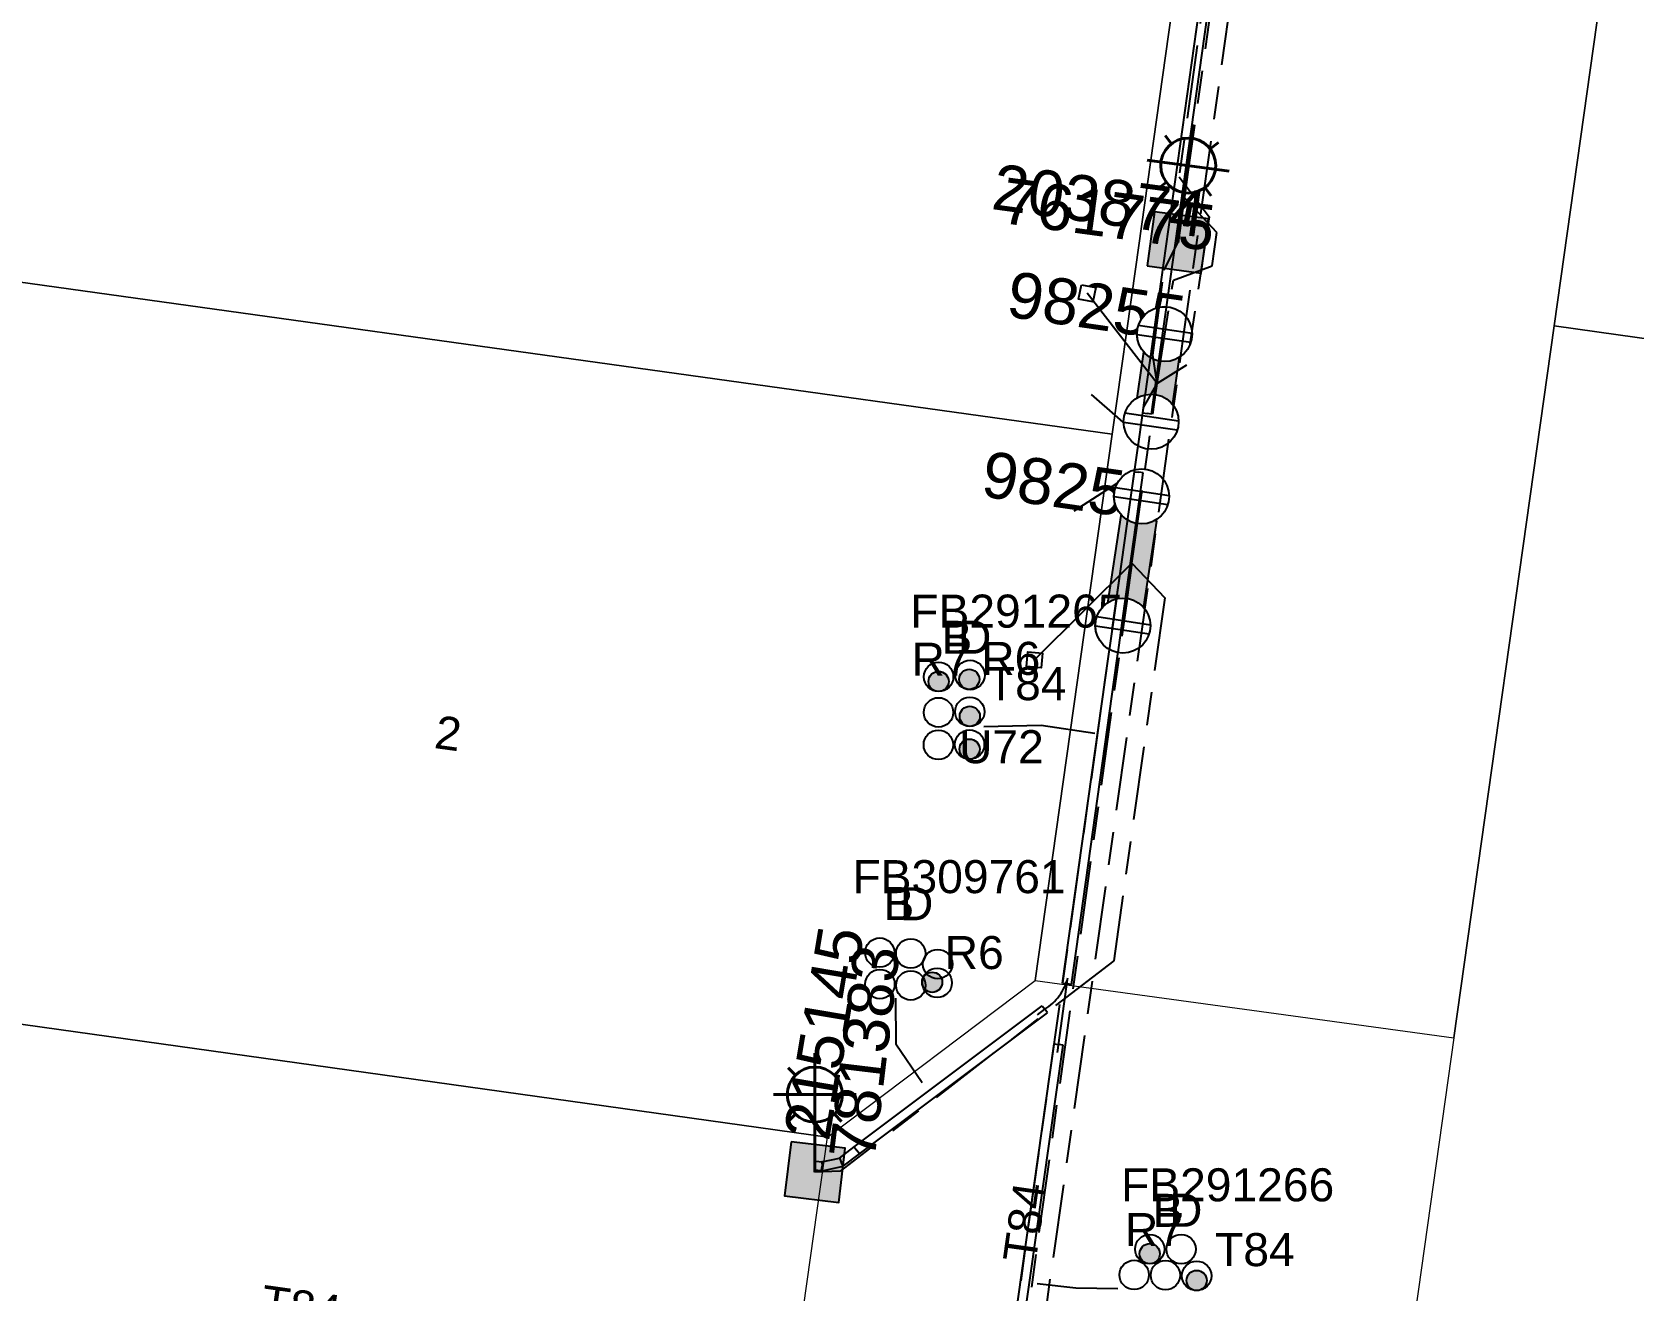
# Model space of a CAD drawing. Header units: metres. Extents: x 277863 to 282129, y 6130772 to 6135401.
# Drawn here: x 279434.9 to 279522.1, y 6133795.6 to 6133864.1 of the extents above; entities that cross this region are included whole.
import ezdxf
from ezdxf.enums import TextEntityAlignment as Align

# ---------------------------------------------------------------- set-up
doc = ezdxf.new("R2010")
doc.units = ezdxf.units.M
doc.linetypes.add('Cable Exist UG', pattern=[8.2, 4, -1.2, 1.8, -1.2])
doc.layers.get('0').update_dxf_attribs({"color": 6})
doc.layers.add('Cadastre Land Parcels_SP_EXT', color=9, linetype='Continuous', lineweight=5)
doc.layers.add('Cadastre Roads_SP_EXT', color=9, linetype='Continuous', lineweight=5)
for name, color, linetype in [('Duct_SP_EXT', 7, 'Continuous'), ('Equip_LV_EXT', 7, 'Continuous'), ('Equip_SP_SL_EXT', 7, 'Continuous'), ('Mains_HV_EXT', 7, 'Continuous'), ('Mains_LV_EXT', 7, 'Continuous'), ('Mains_LV_SL_EXT', 7, 'Continuous'), ('Mains_SL_EXT', 7, 'Continuous'), ('Services_SP_EXT', 7, 'Continuous'), ('SupportsUG_SP_LV_EXT', 7, 'Continuous'), ('SupportsUG_SP_LV_SL_EXT', 7, 'Continuous'), ('Trench_SP_EXT', 7, 'Continuous')]:
    doc.layers.add(name, color=color, linetype=linetype)
doc.styles.add('COLUMN_LABEL', font='arial.ttf')
doc.styles.add('iecARIAL', font='arial.ttf', dxfattribs={"height": 2})
doc.styles.add('POLE_LABEL', font='arial.ttf')
doc.styles.get("Standard").update_dxf_attribs({"font": 'arial.ttf'})

# ---------------------------------------------------------------- blocks, each defined once
blk = doc.blocks.new('COLUMN_EXT')
blk.add_hatch(color=256).paths.add_polyline_path([(-1.485, 1.485), (-1.485, -1.485), (1.485, -1.485), (1.485, 1.485)])
blk.add_lwpolyline([(-1.485, -1.485), (1.485, -1.485), (1.485, 1.485), (-1.485, 1.485)], close=True)
for tag, height, style, flags, p in [('ASSET_NUM', 2.5, 'COLUMN_LABEL', 8, (2, 2)), ('STRUCTURE_PLANT_NUMBER', 0.2, 'POLE_LABEL', 9, (1.813, 0.031)), ('STREET_CODE', 0.2, 'COLUMN_LABEL', 9, (1.813, -0.2))]:
    blk.add_attdef(tag, text='', height=height, dxfattribs=dict(style=style, flags=flags)).set_placement(p, align=Align.MIDDLE_LEFT)
at = {"flags": 9}
for tag, p in [('OWNED_BY', (1.813, -0.6)), ('STATE', (1.813, -0.8)), ('COLUMN_TYPE', (1.813, -0.4)), ('STREETNAME', (1.813, -1.6)), ('SUBURB', (1.813, -1.8)), ('USAGE', (1.813, -1)), ('LEGEND', (1.813, -1.2)), ('LOCATION', (1.813, -1.4)), ('NOTES', (1.813, -2))]:
    blk.add_attdef(tag, text='', height=0.2, dxfattribs=at).set_placement(p, align=Align.MIDDLE_LEFT)
at = {"flags": 1}
blk.add_attdef('Z', (1.813, -2.351), '', height=0.2, dxfattribs=at)
blk = doc.blocks.new('PILLAR_EXT')
blk.add_hatch(color=256).paths.add_polyline_path([(-2.475, 0.99), (-2.475, -0.99), (2.475, -0.99), (2.475, 0.99)])
blk.add_lwpolyline([(-2.475, -0.99), (2.475, -0.99), (2.475, 0.99), (-2.475, 0.99)], close=True)
at = {"style": 'iecARIAL', "flags": 8}
blk.add_attdef('ASSET_NUM', (1.5, 3.5), '', height=2.5, dxfattribs=at)
for tag, p, flags in [('OWNED_BY', (0, -0.2), 9), ('STATE', (0, -0.4), 9), ('SUPPORT_TYPE', (0, -0.6), 9), ('USAGE', (0, -0.8), 9), ('LEGEND', (0, -1), 9), ('STREETNAME', (0, -1.8), 9), ('LOCATION', (0, -1.2), 9), ('NOTES', (0, -1.4), 9), ('PARENT', (0, -1.6), 9), ('SUBURB', (0, -2), 1)]:
    blk.add_attdef(tag, p, '', height=0.2, dxfattribs=dict(flags=flags))
blk = doc.blocks.new('DUCT_EXT')
blk.add_circle((0, 0.8), 0.8)
at = {"flags": 1}
blk.add_attdef('Z', (0, 0), '', height=0.2, dxfattribs=at)
at = {"flags": 9}
for tag, p in [('DUCT_CODE', (0, 0)), ('XSECT_TYPE', (0, -0.2)), ('STATE', (0, -0.6)), ('FB_REFERENCE', (0, -0.4)), ('NOTES', (0, -0.8))]:
    blk.add_attdef(tag, text='', height=0.2, dxfattribs=at).set_placement(p, align=Align.MIDDLE_LEFT)
blk = doc.blocks.new('SL_LANTERN_EXT')
at = {"lineweight": 40}
for p, q in [((0, 1.968), (0, 6.468)), ((-1.459, 5.676), (-1.061, 5.278)), ((1.458, 5.676), (1.06, 5.278)), ((-2.25, 4.218), (2.25, 4.218)), ((-1.459, 2.759), (-1.061, 3.157)), ((0, 0), (0, 2.721)), ((1.458, 2.759), (1.06, 3.157))]:
    blk.add_line(p, q, dxfattribs=at)
blk.add_circle((0, 4.218), 1.5, dxfattribs=at)
at = {"style": 'iecARIAL', "flags": 8}
blk.add_attdef('ASSET_NUM', (1.5, 1.5), '', height=2.5, dxfattribs=at)
for tag, p, height, flags in [('CONSTRUCTED_VOLTAGE', (0.981, -0.653), 0.2, 9), ('CONTROL_TYPE', (0.981, -0.853), 0.2, 9), ('LANTERN_PURPOSE', (0.981, -1.053), 0.2, 9), ('LNUMBER', (2.181, -3.253), 2.5, 8), ('OPERATING_VOLTAGE', (0.981, -1.653), 0.2, 9), ('ORIENTATION', (0.981, -1.853), 0.2, 9), ('LANTERN_TYPE', (0.981, -1.253), 0.2, 9), ('NO_PHASES', (0.981, -1.453), 0.2, 9), ('OWNED_BY', (0.981, -2.053), 0.2, 9), ('STATE', (0.981, -2.253), 0.2, 9), ('CEXIST', (0.981, -2.653), 0.2, 9), ('USAGE', (0.981, -2.453), 0.2, 9), ('CNEW', (0.981, -2.853), 0.2, 9), ('CNUMBER', (0.981, -3.053), 0.2, 9), ('CREMOVE', (0.981, -3.253), 0.2, 9), ('CREPLACE', (0.981, -3.453), 0.2, 9), ('LKINGHEIGHT', (0.981, -3.653), 0.2, 9), ('LBRACKET', (0.981, -3.853), 0.2, 9), ('LBRACKETVOCAB', (0.981, -4.053), 0.2, 9), ('LCATEGORY', (0.981, -4.253), 0.2, 9), ('LCHARGE1', (0.981, -4.453), 0.2, 9), ('LCHARGE1PERCENT', (0.981, -4.653), 0.2, 9), ('LCHARGE2', (0.981, -4.853), 0.2, 9), ('LCHARGE2PERCENT', (0.981, -5.053), 0.2, 9), ('LCHARGE3', (0.981, -5.253), 0.2, 9), ('LCHARGE3PERCENT', (0.981, -5.453), 0.2, 9), ('LEXIST', (0.981, -5.653), 0.2, 9), ('LLAMP', (0.981, -5.853), 0.2, 9), ('LLAMPVOCAB', (0.981, -6.053), 0.2, 9), ('LMAST', (0.981, -6.253), 0.2, 9), ('LMASTVOCAB', (0.981, -6.453), 0.2, 9), ('LNEW', (0.981, -6.653), 0.2, 9), ('LANTNUMBER', (0.981, -6.853), 0.2, 9), ('LOUTREACH', (0.981, -7.253), 0.2, 9), ('LOUTREACHVOCAB', (0.981, -7.453), 0.2, 9), ('LRATECODE', (0.981, -7.653), 0.2, 9), ('LREMOVE', (0.981, -7.853), 0.2, 9), ('LREPLACE', (0.981, -8.053), 0.2, 9), ('LTYPE', (0.981, -8.253), 0.2, 9), ('LTYPEVOCAB', (0.981, -8.453), 0.2, 9), ('LEGEND', (0.981, -8.653), 0.2, 9), ('LOCATION', (0.981, -8.853), 0.2, 9), ('STREETNAME', (0.981, -9.253), 0.2, 9), ('SUBURB', (0.981, -9.453), 0.2, 1), ('NOTES', (0.981, -9.053), 0.2, 9)]:
    blk.add_attdef(tag, p, '', height=height, dxfattribs=dict(flags=flags))
blk = doc.blocks.new('CCP_EXT')
at = {"flags": 9}
for tag, p in [('STATE', (0, -1.8)), ('USAGE', (0, -1.2)), ('LEGEND', (0, -1.4)), ('LIFE_SUPPORT', (0, -1.6)), ('NOTES', (0, -2))]:
    blk.add_attdef(tag, text='', height=0.2, dxfattribs=at).set_placement(p, align=Align.MIDDLE_LEFT)
blk.add_wipeout([(0, 0.566), (0.566, 0), (0, -0.566), (-0.566, 0)])
blk.add_lwpolyline([(-0.566, 0), (0, 0.566), (0.566, 0), (0, -0.566), (-0.566, 0)])
at = {"flags": 1}
blk.add_attdef('Z', (0, 0), '', height=0.2, dxfattribs=at)
at = {"flags": 9}
for tag, p in [('CCP_TYPE', (0, 0)), ('OPERATING_VOLTAGE', (0, -0.6)), ('ORIENTATION', (0, -0.8)), ('CONSTRUCTED_VOLTAGE', (0, -0.2)), ('NO_PHASES', (0, -0.4)), ('OWNED_BY', (0, -1))]:
    blk.add_attdef(tag, text='', height=0.2, dxfattribs=at).set_placement(p, align=Align.MIDDLE_LEFT)
blk = doc.blocks.new('LV_UG_LINKS_CLOSED_EXT')
blk.add_wipeout([(-1.056, 1.057), (-1.18, 0.916), (-1.286, 0.761), (-1.371, 0.594), (-1.435, 0.417), (-1.476, 0.234), (-1.493, 0.047), (-1.487, -0.14), (-1.458, -0.326), (-1.406, -0.506), (-1.331, -0.678), (-1.236, -0.839), (-1.121, -0.988), (-0.988, -1.12), (-0.84, -1.235), (-0.679, -1.331), (-0.506, -1.406), (-0.326, -1.458), (-0.141, -1.487), (0.047, -1.493), (0.233, -1.476), (0.416, -1.435), (0.593, -1.371), (0.76, -1.286), (0.915, -1.181), (1.056, -1.057), (1.18, -0.916), (1.286, -0.761), (1.371, -0.594), (1.435, -0.417), (1.476, -0.234), (1.493, -0.047), (1.487, 0.14), (1.458, 0.326), (1.406, 0.506), (1.331, 0.678), (1.236, 0.839), (1.121, 0.988), (0.988, 1.12), (0.84, 1.235), (0.679, 1.331), (0.506, 1.406), (0.326, 1.458), (0.141, 1.487), (-0.047, 1.493), (-0.233, 1.476), (-0.416, 1.435), (-0.593, 1.371), (-0.76, 1.286), (-0.915, 1.181)])
for p, q in [((-0.25, -1.479), (-0.25, 1.479)), ((0.25, -1.479), (0.25, 1.479))]:
    blk.add_line(p, q)
blk.add_circle((0, 0), 1.5)
at = {"flags": 9}
for tag, p in [('ACTUAL_STATUS', (0, 0)), ('OPERATING_VOLTAGE', (0, -0.6)), ('ORIENTATION', (0, -0.8)), ('CONSTRUCTED_VOLTAGE', (0, -0.2)), ('NO_PHASES', (0, -0.4)), ('STATE', (0, -1)), ('SWITCH_TYPE', (0, -1.2)), ('USAGE', (0, -1.4)), ('NOTES', (0, -1.6))]:
    blk.add_attdef(tag, text='', height=0.2, dxfattribs=at).set_placement(p, align=Align.MIDDLE_LEFT)
at = {"flags": 1}
blk.add_attdef('Z', (0, 0), '', height=0.2, dxfattribs=at)
blk = doc.blocks.new('CABLE_LARGE_EXT')
h = blk.add_hatch(color=256)
edge = h.paths.add_edge_path()
edge.add_arc((0, 0.55), 0.55, 0, 360)
blk.add_circle((0, 0.55), 0.55)
at = {"flags": 1}
blk.add_attdef('Z', (0, 0), '', height=0.2, dxfattribs=at)
at = {"flags": 9}
for tag, p in [('COND_CODE', (0, 0)), ('XSECT_SIZE', (0, -0.6)), ('STATE', (0, -0.4)), ('FB_REFERENCE', (0, -0.2)), ('NOTES', (0, -0.8))]:
    blk.add_attdef(tag, text='', height=0.2, dxfattribs=at).set_placement(p, align=Align.MIDDLE_LEFT)

msp = doc.modelspace()

# ---------------------------------------------------------------- linework, layer by layer
at = {"layer": 'Cadastre Land Parcels_SP_EXT', "linetype": 'Continuous'}
msp.add_lwpolyline([(279531.711, 6133947.156), (279517.772, 6133848.132), (279610.301, 6133835.109), (279611.466, 6133843.394)], dxfattribs=at)
for points in [[(279413.95, 6133853.335), (279493.709, 6133842.226), (279494.992, 6133851.338), (279499.21, 6133881.305), (279419.465, 6133892.523), (279413.95, 6133853.335)], [(279408.371, 6133813.718), (279478.215, 6133803.939), (279489.521, 6133812.47), (279493.709, 6133842.226), (279413.95, 6133853.335), (279408.371, 6133813.718)], [(279506.842, 6133770.479), (279599.348, 6133757.262), (279610.301, 6133835.109), (279517.772, 6133848.132), (279512.315, 6133809.358), (279506.842, 6133770.479)]]:
    msp.add_lwpolyline(points, close=True, dxfattribs=at)
at = {"layer": 'Cadastre Roads_SP_EXT', "linetype": 'Continuous'}
msp.add_lwpolyline([(279335.899, 6133803.605), (279350.759, 6133801.537), (279405.582, 6133793.89), (279416.142, 6133792.411), (279426.048, 6133791.022), (279475.425, 6133784.103), (279478.215, 6133803.939), (279408.371, 6133813.718), (279329.572, 6133824.389)], dxfattribs=at)
at = {"layer": 'Duct_SP_EXT'}
for p, q in [((279491.012, 6133812.33), (279491.25, 6133812.296)), ((279491.488, 6133812.263), (279491.25, 6133812.296)), ((279479.672, 6133803.411), (279489.9, 6133811.095)), ((279479.96, 6133803.027), (279490.189, 6133810.711)), ((279489.9, 6133811.095), (279490.045, 6133810.903)), ((279490.189, 6133810.711), (279490.045, 6133810.903)), ((279485.713, 6133774.745), (279490.558, 6133809.02)), ((279486.189, 6133774.678), (279491.034, 6133808.953)), ((279490.558, 6133809.02), (279490.796, 6133808.987)), ((279491.034, 6133808.953), (279490.796, 6133808.987)), ((279477.557, 6133802.634), (279477.532, 6133802.395)), ((279477.557, 6133802.634), (279477.938, 6133802.595)), ((279477.901, 6133802.599), (279478.859, 6133802.801)), ((279477.938, 6133802.595), (279477.901, 6133802.599)), ((279477.901, 6133802.599), (279477.914, 6133802.357)), ((279477.938, 6133802.595), (279477.914, 6133802.357)), ((279478.859, 6133802.801), (279479.672, 6133803.411)), ((279478.859, 6133802.801), (279478.96, 6133802.577)), ((279479.062, 6133802.353), (279478.96, 6133802.577)), ((279479.062, 6133802.353), (279479.96, 6133803.027)), ((279479.672, 6133803.411), (279479.672, 6133803.411)), ((279479.672, 6133803.411), (279479.816, 6133803.219)), ((279479.672, 6133803.411), (279479.816, 6133803.219)), ((279479.96, 6133803.027), (279479.816, 6133803.219)), ((279479.96, 6133803.027), (279479.816, 6133803.219)), ((279479.96, 6133803.027), (279479.96, 6133803.027)), ((279477.508, 6133802.156), (279477.532, 6133802.395)), ((279477.508, 6133802.156), (279477.89, 6133802.118)), ((279477.89, 6133802.118), (279477.914, 6133802.357)), ((279477.89, 6133802.118), (279477.927, 6133802.114)), ((279477.927, 6133802.114), (279477.914, 6133802.357)), ((279477.927, 6133802.114), (279479.062, 6133802.353))]:
    msp.add_line(p, q, dxfattribs=at)
for points in [[(279486.725, 6133826.297), (279489.843, 6133826.373), (279492.759, 6133825.938)], [(279481.909, 6133811.509), (279481.931, 6133809.031), (279483.363, 6133806.922)], [(279494.021, 6133795.689), (279491.733, 6133795.717), (279489.625, 6133795.951)]]:
    msp.add_lwpolyline(points, dxfattribs=at)
at = {"layer": 'Trench_SP_EXT', "linetype": 'Cable Exist UG'}
for points in [[(279492.571, 6133844.39), (279495.686, 6133841.644)], [(279491.643, 6133838.05), (279495.542, 6133840.563)], [(279490.738, 6133808.558), (279491.335, 6133812.916)]]:
    msp.add_lwpolyline(points, dxfattribs=at)
msp.add_lwpolyline([(279489.647, 6133810.604), (279490.045, 6133810.903), (279490.045, 6133810.903, 0.18908), (279491.294, 6133812.612)], format="xyb", dxfattribs=at)

# ---------------------------------------------------------------- block references
at = {"layer": 'Duct_SP_EXT'}
for name, p in [('DUCT_EXT', (279484.261, 6133828.209)), ('DUCT_EXT', (279485.972, 6133828.309)), ('CABLE_LARGE_EXT', (279484.261, 6133828.209)), ('CABLE_LARGE_EXT', (279485.928, 6133828.323)), ('DUCT_EXT', (279484.256, 6133826.273)), ('DUCT_EXT', (279485.959, 6133826.309)), ('CABLE_LARGE_EXT', (279485.959, 6133826.309)), ('DUCT_EXT', (279485.949, 6133824.522)), ('DUCT_EXT', (279484.248, 6133824.506)), ('CABLE_LARGE_EXT', (279485.949, 6133824.522)), ('DUCT_EXT', (279495.755, 6133797.044)), ('DUCT_EXT', (279497.459, 6133797.042)), ('CABLE_LARGE_EXT', (279495.755, 6133797.044)), ('DUCT_EXT', (279494.905, 6133795.638)), ('DUCT_EXT', (279496.607, 6133795.624)), ('DUCT_EXT', (279498.307, 6133795.587)), ('CABLE_LARGE_EXT', (279498.307, 6133795.587))]:
    msp.add_blockref(name, p, dxfattribs=at)
at = {"layer": 'Duct_SP_EXT', "rotation": 270.3477818956745}
for name, p in [('DUCT_EXT', (279480.257, 6133813.989)), ('DUCT_EXT', (279481.943, 6133813.938)), ('DUCT_EXT', (279483.411, 6133813.361)), ('DUCT_EXT', (279480.268, 6133812.27)), ('DUCT_EXT', (279483.382, 6133812.342)), ('DUCT_EXT', (279481.95, 6133812.2)), ('CABLE_LARGE_EXT', (279483.363, 6133812.374))]:
    msp.add_blockref(name, p, dxfattribs=at)
at = {"layer": 'Equip_SP_SL_EXT'}
ref = msp.add_blockref('SL_LANTERN_EXT', (279497.286, 6133852.671), dxfattribs=dict(at, rotation=352.3039480636041))
ref.add_attrib('ASSET_NUM', '203874', dxfattribs={"layer": '0', "height": 2.5, "rotation": 352.30395, "style": 'iecARIAL'}).set_placement((279498.786, 6133854.171), align=Align.MIDDLE_RIGHT)
ref = msp.add_blockref('SL_LANTERN_EXT', (279477.525, 6133802.038), dxfattribs=at)
ref.add_attrib('ASSET_NUM', '215145', dxfattribs={"layer": '0', "height": 2.5, "rotation": 80.42478, "style": 'iecARIAL'}).set_placement((279479.025, 6133803.538), align=Align.BOTTOM_LEFT)
at = {"layer": 'SupportsUG_SP_LV_EXT'}
ref = msp.add_blockref('PILLAR_EXT', (279496.159, 6133844.982), dxfattribs=dict(at, rotation=81.79764575031876))
ref.add_attrib('ASSET_NUM', '98255', dxfattribs={"layer": '0', "height": 2.5, "rotation": 351.7106, "style": 'iecARIAL'}).set_placement((279497.659, 6133848.482), align=Align.MIDDLE_RIGHT)
ref = msp.add_blockref('PILLAR_EXT', (279494.786, 6133835.194), dxfattribs=dict(at, rotation=81.3843518298251))
ref.add_attrib('ASSET_NUM', '98256', dxfattribs={"layer": '0', "height": 2.5, "rotation": 351.74747, "style": 'iecARIAL'}).set_placement((279496.286, 6133838.694), align=Align.MIDDLE_RIGHT)
at = {"layer": 'SupportsUG_SP_LV_SL_EXT'}
ref = msp.add_blockref('COLUMN_EXT', (279497.286, 6133852.671), dxfattribs=dict(at, rotation=352.3039480636041))
ref.add_attrib('ASSET_NUM', '761775', dxfattribs={"layer": '0', "height": 2.5, "rotation": 352.30395, "style": 'COLUMN_LABEL'}).set_placement((279499.286, 6133853.421), align=Align.MIDDLE_RIGHT)
ref = msp.add_blockref('COLUMN_EXT', (279477.525, 6133802.038), dxfattribs=dict(at, rotation=263.1423200028248))
ref.add_attrib('ASSET_NUM', '781383', dxfattribs={"layer": '0', "height": 2.5, "rotation": 83.14232, "style": 'COLUMN_LABEL'}).set_placement((279479.525, 6133802.788), align=Align.MIDDLE_LEFT)

# ---------------------------------------------------------------- texts
at = {"layer": 'Cadastre Land Parcels_SP_EXT'}
msp.add_text('2', height=1.8, rotation=352.27442, dxfattribs=at).set_placement((279456.753, 6133825.138))
at = {"layer": 'Duct_SP_EXT'}
for s, p in [('FB291265', (279482.721, 6133831.688)), ('B', (279484.417, 6133830.263)), ('D', (279485.318, 6133830.271)), ('R7', (279482.788, 6133829.068)), ('U72', (279485.374, 6133824.304)), ('FB309761', (279479.573, 6133817.228)), ('B', (279481.261, 6133815.763)), ('D', (279482.158, 6133815.753)), ('R6', (279484.593, 6133813.094)), ('FB291266', (279494.193, 6133800.445)), ('B', (279495.903, 6133799.056)), ('D', (279496.805, 6133799.06)), ('R7', (279494.406, 6133798.008)), ('T84', (279499.312, 6133796.916))]:
    msp.add_text(s, height=1.8, dxfattribs=at).set_placement(p)
at = {"layer": 'Mains_LV_EXT'}
for rotation, p in [(81.96173, (279489.539, 6133797.037)), (352.00289, (279447.288, 6133794.114))]:
    msp.add_text('T84', height=1.8, rotation=rotation, dxfattribs=at).set_placement(p)

# ---------------------------------------------------------------- next in the draw order: block references
at = {"layer": 'Services_SP_EXT'}
for p, rotation in [((279492.347, 6133849.895), 303.7976458419315), ((279489.479, 6133829.937), 39.38435190394765)]:
    msp.add_blockref('CCP_EXT', p, dxfattribs=dict(at, rotation=rotation))

# ---------------------------------------------------------------- next in the draw order: linework, layer by layer
at = {"layer": 'Cadastre Roads_SP_EXT', "linetype": 'Continuous'}
msp.add_lwpolyline([(279489.521, 6133812.47), (279512.315, 6133809.358), (279517.772, 6133848.132), (279531.711, 6133947.156), (279520.322, 6133948.764), (279508.932, 6133950.374), (279499.21, 6133881.305), (279494.992, 6133851.338), (279493.709, 6133842.226), (279489.521, 6133812.47)], close=True, dxfattribs=at)

# ---------------------------------------------------------------- next in the draw order: texts
at = {"layer": 'Duct_SP_EXT'}
for s, p in [('R6', (279486.583, 6133829.114)), ('T84', (279486.89, 6133827.738))]:
    msp.add_text(s, height=1.8, dxfattribs=at).set_placement(p)

# ---------------------------------------------------------------- next in the draw order: block references
at = {"layer": 'Equip_LV_EXT'}
for p, rotation in [((279496.56, 6133847.676), 81.79764575031876), ((279495.826, 6133842.903), 81.79764575031876), ((279495.308, 6133838.838), 81.3843518298251), ((279494.291, 6133831.8), 81.3843518298251)]:
    msp.add_blockref('LV_UG_LINKS_CLOSED_EXT', p, dxfattribs=dict(at, rotation=rotation))

# ---------------------------------------------------------------- next in the draw order: linework, layer by layer
at = {"layer": 'Duct_SP_EXT'}
for p, q in [((279495.372, 6133843.386), (279500.719, 6133881.435)), ((279495.847, 6133843.319), (279501.195, 6133881.367)), ((279495.372, 6133843.386), (279495.609, 6133843.352)), ((279495.847, 6133843.319), (279495.609, 6133843.352)), ((279491.012, 6133812.33), (279494.928, 6133840.182)), ((279491.488, 6133812.263), (279495.403, 6133840.115)), ((279494.928, 6133840.182), (279495.166, 6133840.148)), ((279495.403, 6133840.115), (279495.166, 6133840.148))]:
    msp.add_line(p, q, dxfattribs=at)
at = {"layer": 'Mains_HV_EXT', "linetype": 'Cable Exist UG'}
msp.add_lwpolyline([(279505.954, 6133906.902), (279487.721, 6133777.764), (279488.727, 6133775.52), (279489.206, 6133773.054), (279488.844, 6133769.87), (279503.677, 6133769.787), (279497.867, 6133729.034), (279506.436, 6133727.823), (279506.25, 6133726.042)], dxfattribs=at)
at = {"layer": 'Mains_LV_EXT', "linetype": 'Cable Exist UG'}
for points in [[(279496.159, 6133844.982), (279497.043, 6133850.62), (279499.154, 6133851.384), (279499.398, 6133853.201), (279497.653, 6133855.086), (279503.34, 6133895.706), (279505.596, 6133896.762), (279505.847, 6133898.514), (279504.095, 6133900.364), (279510.333, 6133946.125), (279512.459, 6133946.88), (279512.707, 6133948.626), (279510.954, 6133950.113), (279510.952, 6133951.109), (279496.734, 6133969.46), (279491.435, 6133970.204)], [(279494.786, 6133835.194), (279496.159, 6133844.982)], [(279494.786, 6133835.194), (279481.448, 6133739.158), (279484.616, 6133733.28), (279484.255, 6133730.53), (279482.102, 6133729.542), (279479.727, 6133712.942), (279474.183, 6133713.726), (279470.759, 6133714.672)]]:
    msp.add_lwpolyline(points, dxfattribs=at)
at = {"layer": 'Mains_LV_SL_EXT', "linetype": 'Cable Exist UG'}
msp.add_lwpolyline([(279494.786, 6133835.194), (279496.576, 6133833.317), (279493.791, 6133813.549), (279493.791, 6133813.549), (279478.899, 6133802.087), (279477.525, 6133802.038)], dxfattribs=at)
at = {"layer": 'Mains_SL_EXT', "linetype": 'Cable Exist UG'}
for points in [[(279503.622, 6133897.865), (279502.833, 6133895.887), (279497.347, 6133856.247), (279498.989, 6133854.069), (279497.757, 6133845.974), (279496.159, 6133844.982)], [(279496.159, 6133844.982), (279495.926, 6133846.533), (279496.543, 6133851.161), (279497.286, 6133852.671)], [(279505.48, 6133774.675), (279485.749, 6133774.72), (279495.411, 6133843.68), (279496.159, 6133844.982)]]:
    msp.add_lwpolyline(points, dxfattribs=at)
at = {"layer": 'Services_SP_EXT'}
for points in [[(279496.159, 6133844.982), (279492.347, 6133849.895)], [(279494.786, 6133835.194), (279489.479, 6133829.937)]]:
    msp.add_lwpolyline(points, dxfattribs=at)

doc.saveas('drawing.dxf')
